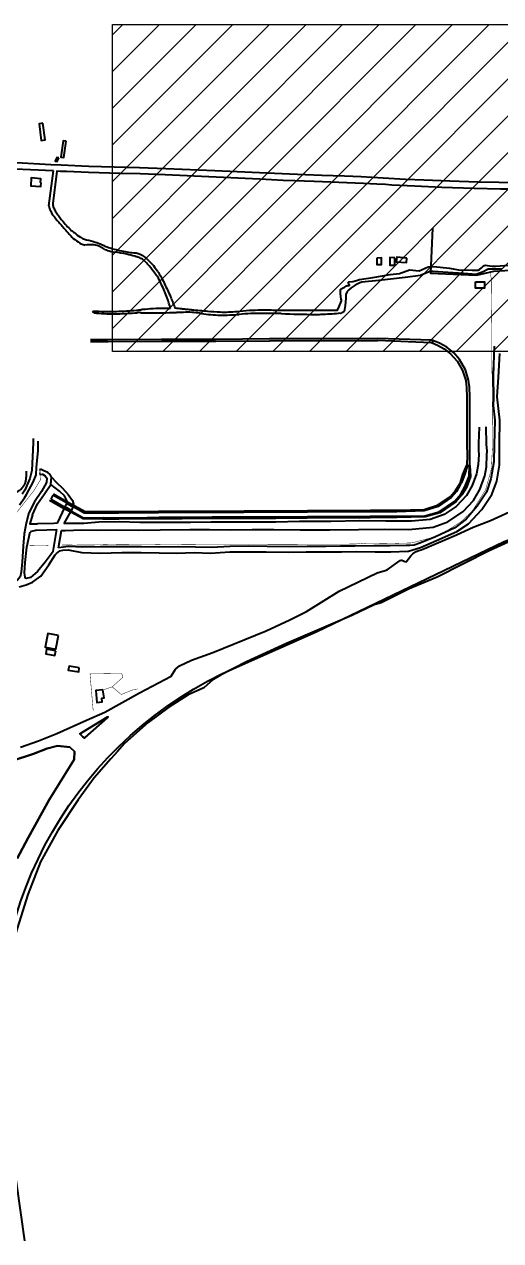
# Model space of a CAD drawing. Header units: metres. Extents: x 428 to 3974, y -4076 to 3914.
# Drawn here: x 899.315 to 899.545, y -366.821 to -366.235 of the extents above; entities that cross this region are included whole.
import ezdxf

# ---------------------------------------------------------------- set-up
doc = ezdxf.new("R2010")
doc.units = ezdxf.units.M
doc.header["$MEASUREMENT"] = 0
for name, pattern in [('CONTINOUS', [0]), ('DASHED', [0.75, 0.5, -0.25]), ('HIDDEN', [9.525, 6.35, -3.175])]:
    doc.linetypes.add(name, pattern=pattern)
for name, color, linetype, lineweight in [('C-BLDG', 253, 'Continuous', 5), ('C-FENC-AIRF-SECU', 253, 'DASHED', 0), ('C-NTWK-WATR-AIRF', 253, 'HIDDEN', 0), ('C-ROAD-AIRF', 253, 'Continuous', 5), ('C-ROAD-LAND', 253, 'Continuous', 9)]:
    doc.layers.add(name, color=color, linetype=linetype, lineweight=lineweight)
doc.layers.add('C-HUME PIPE', color=253, linetype='Continuous')
doc.layers.add('Dimension', color=7, linetype='Continuous')

msp = doc.modelspace()

# ---------------------------------------------------------------- hatches: boundary and pattern name
at = {"layer": 'Dimension'}
h = msp.add_hatch(dxfattribs=at)
h.set_pattern_fill('ANSI31', color=210, scale=0.1, style=0)
h.set_pattern_definition([(45, (-1270212.70281, -6129136.565848), (-0.008838834764832, 0.008838834764832), [])])
h.paths.add_polyline_path([(899.35756, -366.23548), (899.63749, -366.23548), (899.63749, -366.39304), (899.35756, -366.39304)])

# ---------------------------------------------------------------- linework, layer by layer
at = {"layer": 'C-BLDG', "lineweight": 40}
for points in [[(899.32402, -366.28312), (899.3222, -366.28335), (899.32327, -366.29138), (899.32508, -366.29115)], [(899.33527, -366.2917), (899.33384, -366.29156), (899.33268, -366.29946), (899.3341, -366.2996)], [(899.33166, -366.29975), (899.33071, -366.29962), (899.33003, -366.30137), (899.33097, -366.3015)], [(899.32329, -366.31164), (899.32295, -366.31162), (899.32307, -366.3098), (899.31848, -366.30947), (899.31821, -366.31324), (899.32313, -366.3136)], [(899.48485, -366.34802), (899.48492, -366.35121), (899.48715, -366.35117), (899.48711, -366.34796)], [(899.49361, -366.34785), (899.49116, -366.34784), (899.49115, -366.35138), (899.4936, -366.35139)], [(899.49937, -366.34806), (899.49448, -366.34763), (899.4942, -366.34978), (899.4991, -366.35021)], [(899.53237, -366.35945), (899.5367, -366.35943), (899.53671, -366.36245), (899.53239, -366.36247)], [(899.3316, -366.52984), (899.32642, -366.52886), (899.32513, -366.53546), (899.33032, -366.53643)], [(899.33024, -366.53715), (899.32583, -366.53638), (899.32548, -366.53862), (899.32985, -366.53937)], [(899.34158, -366.54544), (899.33664, -366.54457), (899.33628, -366.54646), (899.34129, -366.54735)], [(899.35299, -366.55601), (899.34953, -366.55629), (899.34999, -366.56203), (899.35257, -366.56172), (899.35243, -366.55991), (899.35349, -366.55983)]]:
    msp.add_lwpolyline(points, close=True, dxfattribs=at)
msp.add_lwpolyline([(899.51169, -366.33369), (899.51079, -366.35533), (899.53285, -366.35625), (899.54123, -366.35427), (899.54931, -366.35393), (899.55404, -366.35283), (899.56812, -366.35259), (899.57879, -366.35125), (899.58372, -366.3526), (899.59888, -366.35116), (899.59618, -366.32966)], dxfattribs=at)
msp.add_lwpolyline([(899.3154, -366.82122), (899.30403, -366.74056, -0.327325), (899.41729, -366.54505), (899.45559, -366.52804), (899.54621, -366.48455, -0.253154), (899.56062, -366.48525), (899.64103, -366.53393), (899.62981, -366.55246)], format="xyb", dxfattribs=at)
at = {"layer": 'C-FENC-AIRF-SECU', "lineweight": 40, "ltscale": 0.2, "const_width": 0.000217, "flags": 128}
for points in [[(899.53937, -366.35477), (899.54002, -366.35789), (899.54002, -366.36306), (899.54013, -366.36952), (899.5402, -366.37728), (899.54026, -366.38382), (899.54025, -366.39167), (899.5403, -366.39935), (899.54041, -366.40569)], [(899.5405, -366.42494), (899.54041, -366.40569)], [(899.34785, -366.48621), (899.36139, -366.48586), (899.37321, -366.48602), (899.38335, -366.4858), (899.39683, -366.48591), (899.40789, -366.486), (899.42205, -366.48601), (899.43639, -366.48588), (899.44685, -366.48586), (899.45611, -366.48582), (899.46399, -366.48578), (899.46708, -366.48581), (899.47481, -366.48572), (899.47847, -366.48533), (899.48004, -366.48567), (899.48906, -366.48556), (899.50168, -366.48521), (899.51078, -366.48283), (899.51806, -366.47968), (899.52554, -366.47492), (899.53105, -366.46958), (899.53727, -366.45961), (899.54004, -366.44965), (899.54056, -366.43923), (899.54057, -366.4314), (899.5405, -366.42494)], [(899.32223, -366.44955), (899.32309, -366.44955)], [(899.32265, -366.45224), (899.32285, -366.45491), (899.3196, -366.46019), (899.31398, -366.46729), (899.31075, -366.47144), (899.3039, -366.47503), (899.29815, -366.478), (899.29467, -366.4798), (899.28445, -366.47992), (899.27678, -366.47998), (899.26651, -366.48005), (899.25587, -366.48013), (899.2455, -366.48015), (899.23385, -366.48024), (899.22458, -366.48027), (899.21406, -366.4803), (899.20344, -366.48038), (899.19425, -366.48042), (899.1826, -366.48047), (899.17222, -366.48052), (899.11899, -366.48078), (899.11911, -366.54232), (899.11912, -366.54698), (899.11921, -366.55445), (899.11922, -366.56219), (899.11931, -366.56465), (899.11938, -366.56973), (899.11944, -366.57661), (899.11936, -366.5826)], [(899.32308, -366.45224), (899.32221, -366.45223)], [(899.32664, -366.48636), (899.32211, -366.48627), (899.31748, -366.48641)], [(899.33331, -366.48623), (899.33973, -366.48624), (899.34785, -366.48621)], [(899.34828, -366.5661), (899.34675, -366.54831), (899.36204, -366.54805), (899.36252, -366.54994), (899.35742, -366.55454), (899.3618, -366.55818), (899.36706, -366.55608), (899.36966, -366.55551)], [(899.35299, -366.55601), (899.35742, -366.55454)]]:
    msp.add_lwpolyline(points, dxfattribs=at)
at = {"layer": 'C-FENC-AIRF-SECU', "linetype": 'CONTINOUS', "lineweight": 40, "ltscale": 0.2, "const_width": 0.000217, "flags": 128}
for points in [[(899.32309, -366.44955), (899.32221, -366.45223)], [(899.32223, -366.44955), (899.32308, -366.45224)], [(899.32265, -366.45224), (899.32266, -366.44955)]]:
    msp.add_lwpolyline(points, dxfattribs=at)
at = {"layer": 'C-HUME PIPE', "lineweight": 40}
msp.add_lwpolyline([(899.33475, -366.46785), (899.33564, -366.46616), (899.33858, -366.46778), (899.33765, -366.46955)], close=True, dxfattribs=at)
at = {"layer": 'C-NTWK-WATR-AIRF', "lineweight": 40}
for points in [[(899.51182, -366.38778), (899.51118, -366.38751), (899.48523, -366.38675), (899.45919, -366.38694), (899.43318, -366.38698), (899.4072, -366.38718), (899.38116, -366.38722), (899.35523, -366.38736), (899.34695, -366.38736)], [(899.34696, -366.38827), (899.35533, -366.38821), (899.35544, -366.38818), (899.38138, -366.38808), (899.40728, -366.38804), (899.40737, -366.38803), (899.43326, -366.38787), (899.43333, -366.38786), (899.43341, -366.38784), (899.45919, -366.38777), (899.45929, -366.38776), (899.48523, -366.38767), (899.48533, -366.38764), (899.51112, -366.38864), (899.51148, -366.38878)]]:
    msp.add_lwpolyline(points, dxfattribs=at)
at = {"layer": 'C-NTWK-WATR-AIRF', "lineweight": 40, "flags": 128}
msp.add_lwpolyline([(899.52975, -366.4431), (899.52968, -366.43758), (899.52968, -366.43118), (899.52968, -366.42427), (899.52967, -366.41749), (899.52964, -366.41502), (899.52953, -366.41004), (899.5291, -366.40679), (899.52753, -366.40179), (899.52473, -366.39692), (899.52189, -366.39367), (899.51864, -366.39102), (899.515, -366.38908), (899.51182, -366.38778), (899.51148, -366.38878), (899.51405, -366.38991), (899.51736, -366.39176), (899.52034, -366.39418), (899.52359, -366.3977), (899.52612, -366.40213), (899.52773, -366.40698), (899.52813, -366.41042), (899.52819, -366.41501), (899.5282, -366.41757), (899.52824, -366.42438), (899.52826, -366.43108), (899.5283, -366.43773), (899.52834, -366.44309), (899.5283, -366.44781), (899.52975, -366.44793)], close=True, dxfattribs=at)
at = {"layer": 'C-NTWK-WATR-AIRF', "lineweight": 40}
msp.add_lwpolyline([(899.31594, -366.45059), (899.31595, -366.45362, -0.4712), (899.30815, -366.46094, -15.125777)], format="xyb", dxfattribs=at)
at = {"layer": 'C-NTWK-WATR-AIRF', "lineweight": 40, "flags": 128}
for points in [[(899.52975, -366.44793), (899.53007, -366.45321), (899.52806, -366.45844), (899.52588, -366.46205), (899.5229, -366.46544), (899.51519, -366.47069), (899.50816, -366.47271), (899.4947, -366.47302), (899.48167, -366.47315), (899.46604, -366.47315), (899.45138, -366.47321), (899.43623, -366.47338), (899.42151, -366.47346), (899.40556, -366.47343), (899.39116, -366.47353), (899.38018, -366.47358), (899.36843, -366.47363), (899.36068, -366.47372), (899.35295, -366.47375), (899.34341, -366.47367), (899.33743, -366.47039), (899.33371, -366.46846), (899.32729, -366.4648)], [(899.3289, -366.46214), (899.32781, -366.46409), (899.33402, -366.46761), (899.33791, -366.46985), (899.34365, -366.47305), (899.35304, -366.47304), (899.36079, -366.47312), (899.3685, -366.47307), (899.38006, -366.47287), (899.39129, -366.47283), (899.40554, -366.47271), (899.42153, -366.47268), (899.43622, -366.47258), (899.45143, -366.47247), (899.46597, -366.47245), (899.48171, -366.47238), (899.49473, -366.4723), (899.50806, -366.47212), (899.51497, -366.47017), (899.52245, -366.4651), (899.52534, -366.46167), (899.52734, -366.45821), (899.52932, -366.45306), (899.52951, -366.44792)], [(899.52853, -366.44787), (899.52707, -366.45247), (899.52562, -366.45631), (899.52523, -366.45694), (899.52319, -366.46038), (899.52073, -366.46335), (899.51442, -366.46767), (899.50775, -366.46975), (899.49458, -366.47017), (899.48174, -366.47023), (899.46624, -366.47031), (899.45143, -366.47039), (899.43628, -366.47046), (899.42086, -366.47049), (899.40476, -366.47059), (899.39196, -366.47062), (899.37974, -366.47065), (899.3692, -366.47079), (899.36049, -366.4708), (899.35293, -366.47082), (899.3441, -366.47082), (899.3391, -366.46792), (899.33542, -366.46594), (899.3289, -366.46214)], [(899.32909, -366.46159), (899.33588, -366.46543), (899.3394, -366.46729), (899.34437, -366.47009), (899.35287, -366.47007), (899.36045, -366.47009), (899.36921, -366.47002), (899.37969, -366.46998), (899.39189, -366.4699), (899.40475, -366.46986), (899.42094, -366.46978), (899.43624, -366.46968), (899.45142, -366.46963), (899.46623, -366.46954), (899.48177, -366.46949), (899.49457, -366.46944), (899.50764, -366.46908), (899.51414, -366.46705), (899.52033, -366.46278), (899.52279, -366.45998), (899.5248, -366.45671), (899.52511, -366.45611), (899.52636, -366.45225), (899.5283, -366.44781)]]:
    msp.add_lwpolyline(points, dxfattribs=at)
at = {"layer": 'C-ROAD-AIRF', "lineweight": 40}
for points in [[(899.31275, -366.46691), (899.31518, -366.46352), (899.31623, -366.46185), (899.31932, -366.45601), (899.32084, -366.4524), (899.32105, -366.44889), (899.32177, -366.44065), (899.32175, -366.43616)], [(899.3194, -366.43485), (899.31939, -366.43698), (899.31878, -366.45027), (899.31781, -366.45425), (899.31542, -366.45983), (899.31408, -366.46175)]]:
    msp.add_lwpolyline(points, dxfattribs=at)
at = {"layer": 'C-ROAD-LAND', "lineweight": 40}
for p, q in [((899.32179, -366.3057), (899.3068, -366.30499)), ((899.32883, -366.306), (899.32179, -366.3057)), ((899.32698, -366.32288), (899.32912, -366.30605)), ((899.32884, -366.30603), (899.32883, -366.306)), ((899.32912, -366.30605), (899.32884, -366.30603)), ((899.49855, -366.35738), (899.48581, -366.35884)), ((899.5059, -366.35646), (899.49855, -366.35738)), ((899.50652, -366.35618), (899.5059, -366.35646)), ((899.5097, -366.35475), (899.50652, -366.35618)), ((899.51041, -366.35457), (899.5097, -366.35475)), ((899.51144, -366.35443), (899.51041, -366.35457)), ((899.51198, -366.35444), (899.51144, -366.35443)), ((899.5191, -366.35493), (899.51198, -366.35444)), ((899.52674, -366.35551), (899.5191, -366.35493)), ((899.53268, -366.35589), (899.52674, -366.35551)), ((899.53603, -366.35465), (899.53268, -366.35589)), ((899.53856, -366.35341), (899.53603, -366.35465)), ((899.54485, -366.35336), (899.53856, -366.35341)), ((899.47121, -366.36351), (899.47064, -366.36416)), ((899.47249, -366.36241), (899.47121, -366.36351)), ((899.47449, -366.36101), (899.47249, -366.36241)), ((899.47671, -366.35999), (899.47449, -366.36101)), ((899.47715, -366.35978), (899.47671, -366.35999)), ((899.47768, -366.35968), (899.47715, -366.35978)), ((899.48581, -366.35884), (899.47768, -366.35968)), ((899.4699, -366.36741), (899.46958, -366.37082)), ((899.47003, -366.36557), (899.4699, -366.36741)), ((899.47064, -366.36416), (899.47003, -366.36557)), ((899.34853, -366.37446), (899.34816, -366.37357)), ((899.46734, -366.37474), (899.46648, -366.3746)), ((899.46773, -366.37469), (899.46734, -366.37474)), ((899.46805, -366.37448), (899.46773, -366.37469)), ((899.46838, -366.37425), (899.46805, -366.37448)), ((899.46893, -366.37375), (899.46838, -366.37425)), ((899.46908, -366.37359), (899.46893, -366.37375)), ((899.46919, -366.3734), (899.46908, -366.37359)), ((899.46926, -366.37319), (899.46919, -366.3734)), ((899.46929, -366.37288), (899.46926, -366.37319)), ((899.46958, -366.37082), (899.46929, -366.37288)), ((899.53959, -366.47441), (899.55227, -366.46859)), ((899.53122, -366.47765), (899.53959, -366.47441)), ((899.52321, -366.48126), (899.53122, -366.47765)), ((899.50785, -366.48788), (899.52321, -366.48126)), ((899.49897, -366.49437), (899.50118, -366.49149)), ((899.50118, -366.49149), (899.50218, -366.49039)), ((899.50218, -366.49039), (899.50379, -366.48932)), ((899.50379, -366.48932), (899.50512, -366.48882)), ((899.50512, -366.48882), (899.50625, -366.48858)), ((899.50625, -366.48858), (899.50785, -366.48788)), ((899.48888, -366.49849), (899.4898, -366.49818)), ((899.4898, -366.49818), (899.49606, -366.49365)), ((899.49606, -366.49365), (899.49638, -366.49346)), ((899.49638, -366.49346), (899.49667, -366.49341)), ((899.49667, -366.49341), (899.49837, -366.49411)), ((899.49837, -366.49411), (899.49897, -366.49437)), ((899.46671, -366.50851), (899.48506, -366.49966)), ((899.48506, -366.49966), (899.48888, -366.49849)), ((899.45102, -366.51822), (899.46671, -366.50851)), ((899.44291, -366.52221), (899.45102, -366.51822)), ((899.43164, -366.52757), (899.44291, -366.52221)), ((899.40595, -366.53797), (899.43164, -366.52757)), ((899.39567, -366.54171), (899.40595, -366.53797)), ((899.38797, -366.54602), (899.3898, -366.54444)), ((899.3898, -366.54444), (899.39567, -366.54171)), ((899.37055, -366.55747), (899.38582, -366.54932)), ((899.38582, -366.54932), (899.38797, -366.54602)), ((899.35388, -366.56674), (899.37055, -366.55747)), ((899.34508, -366.57062), (899.35388, -366.56674)), ((899.33078, -366.57693), (899.34508, -366.57062)), ((899.32186, -366.58052), (899.33078, -366.57693)), ((899.31329, -366.58363), (899.32186, -366.58052))]:
    msp.add_line(p, q, dxfattribs=at)
for points in [[(899.31131, -366.30204), (899.3278, -366.30298), (899.3328, -366.30312), (899.3462, -366.3038), (899.37057, -366.30441), (899.38333, -366.30491), (899.40679, -366.30592), (899.44277, -366.30746), (899.45051, -366.30777), (899.45846, -366.30816), (899.46929, -366.30843), (899.47739, -366.30873), (899.48787, -366.30932), (899.49873, -366.31), (899.5076, -366.31037), (899.52011, -366.31089), (899.53365, -366.31127), (899.54368, -366.31153), (899.5568, -366.31165)], [(899.34853, -366.37446), (899.34816, -366.37357)], [(899.54851, -366.48476), (899.53891, -366.48896), (899.5139, -366.50169), (899.50041, -366.50732), (899.48693, -366.514), (899.48352, -366.51496), (899.47287, -366.52019), (899.44136, -366.53359), (899.42208, -366.54252), (899.40953, -366.54888), (899.406, -366.551), (899.40156, -366.55493), (899.39404, -366.55835), (899.38473, -366.56438), (899.3747, -366.57161), (899.36332, -366.58186), (899.35991, -366.58572), (899.3568, -366.58924), (899.3487, -366.5984), (899.34111, -366.60898), (899.33119, -366.62369), (899.32291, -366.63876), (899.31687, -366.65444), (899.30918, -366.67854)], [(899.30927, -366.59021), (899.3195, -366.58671), (899.32608, -366.58427), (899.33115, -366.58293), (899.33703, -366.58355), (899.3392, -366.58564), (899.3391, -366.58944), (899.33701, -366.59295), (899.32703, -366.609), (899.31692, -366.62721), (899.31167, -366.63711)], [(899.31167, -366.63711), (899.31692, -366.62721), (899.32703, -366.609), (899.33701, -366.59295), (899.3391, -366.58944), (899.3392, -366.58564), (899.33703, -366.58355), (899.33115, -366.58293), (899.32608, -366.58427), (899.3195, -366.58671), (899.30927, -366.59021)]]:
    msp.add_lwpolyline(points, dxfattribs=at)
msp.add_lwpolyline([(899.55639, -366.31488), (899.54438, -366.3148), (899.53184, -366.3145), (899.51611, -366.31403), (899.50312, -366.31345), (899.49218, -366.3129), (899.48903, -366.31262), (899.48495, -366.31244), (899.47842, -366.31206), (899.47045, -366.31178), (899.4627, -366.3115), (899.45468, -366.31122), (899.44547, -366.31085), (899.43983, -366.31074), (899.4286, -366.30999), (899.38291, -366.30801), (899.37083, -366.30755), (899.36128, -366.30727), (899.34595, -366.30681), (899.33549, -366.30636), (899.33256, -366.30636), (899.33082, -366.3062), (899.32882, -366.32179, 0.037751), (899.32905, -366.32337, 0.014177), (899.33002, -366.32522, 0.01779), (899.33067, -366.32628, 0.009971), (899.33189, -366.32803, 0.009365), (899.33325, -366.32984, 0.021605), (899.33539, -366.33235, 0.021446), (899.33775, -366.33469, 0.021179), (899.33908, -366.33579, 0.011478), (899.34219, -366.33805, 0.014992), (899.34402, -366.33899, -0.022139), (899.34844, -366.34008, -0.030013), (899.3516, -366.34122, -0.007973), (899.35395, -366.34227, 0.018757), (899.35495, -366.3427, 0.029926), (899.35758, -366.34352, 0.011625), (899.36448, -366.34506, 0.039048), (899.3678, -366.34546, -0.057649), (899.37004, -366.34581, -0.070509), (899.37157, -366.34648, -0.043232), (899.37374, -366.34809, -0.029491), (899.37664, -366.35099, -0.032763), (899.37892, -366.3539, -0.006245), (899.38039, -366.35613, -0.01669), (899.3809, -366.35698, -0.012469), (899.38119, -366.35754, -0.00121), (899.38402, -366.36335, -0.013803), (899.38549, -366.36664, -0.00856), (899.38764, -366.37204, 0.001018), (899.39074, -366.37238, 0.001637), (899.39266, -366.37258, 0.000024), (899.39505, -366.37282, 0.000071), (899.39585, -366.37291, 0.005724), (899.40341, -366.37359, 0.007228), (899.40942, -366.37397, 0.040873), (899.41752, -366.3737, -0.028357), (899.42919, -366.37303, -0.002438), (899.43691, -366.37306, 0.001118), (899.45374, -366.37317, 0.003277), (899.457, -366.37317, 0.001201), (899.46589, -366.37307), (899.46679, -366.37141), (899.4678, -366.36859), (899.46785, -366.36824), (899.46778, -366.3679), (899.46756, -366.36671), (899.4674, -366.365), (899.46739, -366.36383), (899.46745, -366.36316), (899.46776, -366.36282), (899.4686, -366.36241), (899.46917, -366.36225), (899.46968, -366.36189), (899.47001, -366.36161), (899.47016, -366.36148), (899.47025, -366.36143), (899.47049, -366.36137), (899.47085, -366.36132), (899.47146, -366.36128), (899.47169, -366.36104), (899.47149, -366.36066), (899.47136, -366.3604), (899.47112, -366.35983), (899.47112, -366.35978), (899.47113, -366.35974), (899.47124, -366.35958), (899.47145, -366.35947), (899.47326, -366.35924), (899.47516, -366.35878), (899.4765, -366.3584), (899.48297, -366.35737), (899.4913, -366.356), (899.49577, -366.35539), (899.50066, -366.35369), (899.50522, -366.35414), (899.50959, -366.35232), (899.51229, -366.35207), (899.51994, -366.35285), (899.52429, -366.35366), (899.5308, -366.35393), (899.53263, -366.35392), (899.53371, -366.35382), (899.53436, -366.35355), (899.53533, -366.35281), (899.53579, -366.35229), (899.53623, -366.35174), (899.53655, -366.35159), (899.53716, -366.3515), (899.53825, -366.35161), (899.54043, -366.35192), (899.54215, -366.35194), (899.54847, -366.35145)], format="xyb", dxfattribs=at)
at = {"layer": 'C-ROAD-LAND', "lineweight": 40, "ltscale": 0.3, "flags": 128}
for points in [[(899.54145, -366.3904), (899.54122, -366.39469), (899.54099, -366.40498), (899.541, -366.4154)], [(899.3127, -366.50641), (899.316, -366.50537), (899.31899, -366.50406), (899.32301, -366.50126), (899.32693, -366.49579), (899.32992, -366.491), (899.33054, -366.49035), (899.33227, -366.48905), (899.33363, -366.48871), (899.33626, -366.48861), (899.34278, -366.48985), (899.35172, -366.49015), (899.36211, -366.48986), (899.37145, -366.48989), (899.38005, -366.49), (899.38863, -366.49007), (899.39686, -366.48987), (899.40479, -366.49016), (899.41415, -366.4895), (899.42255, -366.48943), (899.43157, -366.48944), (899.44218, -366.48962), (899.45093, -366.48944), (899.45985, -366.48948), (899.46787, -366.48948), (899.47493, -366.4894), (899.48402, -366.48945), (899.49164, -366.48954), (899.49989, -366.48912), (899.50015, -366.4892), (899.50438, -366.48796), (899.50586, -366.48742), (899.5136, -366.4841), (899.52343, -366.47972), (899.52905, -366.47598), (899.53543, -366.46907), (899.54024, -366.4619), (899.5426, -366.45553), (899.54389, -366.44777), (899.54402, -366.43755), (899.5442, -366.42607), (899.54287, -366.41481), (899.54356, -366.40537), (899.54416, -366.39407)], [(899.541, -366.4154), (899.54086, -366.41898)], [(899.54086, -366.41898), (899.54172, -366.42613)], [(899.54172, -366.42613), (899.54139, -366.43791), (899.5412, -366.44609), (899.53984, -366.45438), (899.53776, -366.46069), (899.53323, -366.46757), (899.52788, -366.47382), (899.52237, -366.47798), (899.51313, -366.4822), (899.50563, -366.48526), (899.50279, -366.48621), (899.50081, -366.48639), (899.49899, -366.48648)], [(899.53423, -366.42939), (899.53381, -366.43715), (899.53383, -366.44073), (899.53396, -366.44261), (899.53367, -366.4474), (899.53285, -366.45198), (899.53081, -366.45757), (899.5281, -366.46232), (899.52313, -366.46766), (899.51737, -366.4715), (899.51054, -366.47394), (899.50151, -366.47467), (899.48929, -366.47472), (899.47666, -366.47461), (899.4627, -366.47489), (899.44762, -366.47497), (899.43632, -366.47516), (899.42516, -366.47514), (899.41439, -366.4752), (899.40509, -366.47528), (899.39516, -366.47534), (899.38043, -366.47545), (899.37072, -366.47538), (899.36096, -366.47508), (899.35097, -366.47522), (899.34375, -366.47582), (899.33537, -366.4759), (899.33412, -366.4759)], [(899.33479, -366.47922), (899.34286, -366.47893), (899.35012, -366.47908), (899.36027, -366.47886), (899.3701, -366.479), (899.38046, -366.47886), (899.3948, -366.47874), (899.40436, -366.47877), (899.41419, -366.47883), (899.4249, -366.47873), (899.4352, -366.4788), (899.44797, -366.47892), (899.4622, -366.47886), (899.47607, -366.47879), (899.48868, -366.47863), (899.5003, -366.47875), (899.51202, -366.47765), (899.51909, -366.47507), (899.52647, -366.47002), (899.53136, -366.46471), (899.5345, -366.45946), (899.53694, -366.45285), (899.53771, -366.44862), (899.53789, -366.4428), (899.53795, -366.44096), (899.53777, -366.43763), (899.53756, -366.42927)], [(899.31906, -366.47169), (899.32151, -366.46633), (899.32476, -366.46149), (899.32787, -366.45711), (899.32813, -366.45351), (899.32758, -366.45221), (899.3264, -366.45126), (899.32448, -366.45043), (899.3229, -366.44966)], [(899.32269, -366.45221), (899.32393, -366.45203), (899.32513, -366.45287), (899.32591, -366.45408), (899.32574, -366.45613), (899.32336, -366.46037), (899.31998, -366.46547), (899.31727, -366.47078), (899.31597, -366.47566), (899.315, -366.48079), (899.3145, -366.48684), (899.31402, -366.4943), (899.31365, -366.49933), (899.31312, -366.50155), (899.31187, -366.50311), (899.30907, -366.50438), (899.30348, -366.50493), (899.2955, -366.50424)], [(899.33107, -366.47564), (899.33475, -366.46785), (899.33564, -366.46616), (899.33588, -366.46543), (899.33445, -366.4625), (899.3321, -366.46023), (899.32787, -366.45711)], [(899.32813, -366.45351), (899.33058, -366.45612), (899.33353, -366.45886), (899.33627, -366.46194), (899.33825, -366.4647), (899.33887, -366.46656), (899.3388, -366.46727), (899.33858, -366.46778), (899.33765, -366.46955), (899.33539, -366.4736), (899.33412, -366.4759)], [(899.31906, -366.47169), (899.31773, -366.476), (899.3214, -366.47599)], [(899.31523, -366.49957), (899.31557, -366.49462), (899.31624, -366.48723), (899.31788, -366.47985)], [(899.32113, -366.47913), (899.31788, -366.47985)], [(899.32113, -366.47913), (899.33069, -366.47878)], [(899.33107, -366.47564), (899.32932, -366.47591), (899.3214, -366.47599)], [(899.32906, -366.48937), (899.33069, -366.47878)], [(899.33154, -366.48759), (899.33309, -366.4793), (899.33479, -366.47922)], [(899.49899, -366.48648), (899.49129, -366.48667), (899.48347, -366.48668), (899.47421, -366.48671), (899.46733, -366.48685), (899.46032, -366.48695), (899.45135, -366.48697), (899.44259, -366.48702), (899.43214, -366.48688), (899.42314, -366.48681), (899.41407, -366.48696), (899.40533, -366.48746), (899.39763, -366.48719), (899.38935, -366.4871), (899.38041, -366.48718), (899.3716, -366.48716), (899.36228, -366.48712), (899.35177, -366.48717), (899.34332, -366.48729), (899.33634, -366.48695), (899.33154, -366.48759)], [(899.32906, -366.48937), (899.32518, -366.49448), (899.32149, -366.49898), (899.31806, -366.5019)], [(899.31806, -366.5019), (899.31607, -366.50233), (899.31575, -366.5022), (899.31545, -366.50169), (899.31523, -366.49957)]]:
    msp.add_lwpolyline(points, dxfattribs=at)
at = {"layer": 'C-ROAD-LAND', "lineweight": 40}
for points in [[(899.34409, -366.57918), (899.34326, -366.57864), (899.34187, -366.57712), (899.34259, -366.5767), (899.35499, -366.56913), (899.35554, -366.56898), (899.35521, -366.56938)], [(899.35521, -366.56938), (899.3553, -366.56927), (899.35532, -366.56921), (899.35531, -366.56915), (899.35528, -366.56911), (899.35516, -366.56908), (899.35499, -366.56913), (899.34259, -366.5767), (899.34212, -366.57698), (899.34206, -366.57716), (899.34218, -366.57747), (899.34326, -366.57864), (899.3439, -366.57905), (899.34413, -366.57907), (899.34437, -366.57894)]]:
    msp.add_lwpolyline(points, close=True, dxfattribs=at)
for centre, radius, start, end in [((899.3435, -366.3195), 0.01687, 191.54946, 196.35431), ((899.33431, -366.3222), 0.00728, 196.35431, 203.66956), ((899.38595, -366.29956), 0.06367, 203.66956, 205.24375), ((899.32946, -366.3262), 0.00122, 205.24375, 216.626), ((899.33702, -366.32058), 0.01064, 216.626, 219.94126), ((899.74518, -365.97881), 0.54299, 219.94126, 220.40516), ((899.72638, -365.99481), 0.5183, 220.40516, 220.97163), ((899.50555, -366.18658), 0.22583, 220.97163, 221.82979), ((899.34594, -366.32944), 0.01163, 221.82979, 231.48772), ((899.36698, -366.303), 0.04542, 231.48772, 236.37044), ((899.34392, -366.33767), 0.00378, 236.37044, 248.61971), ((899.34978, -366.32271), 0.01984, 248.61971, 253.95603), ((899.34674, -366.35829), 0.01669, 83.59069, 98.40816), ((899.34749, -366.35161), 0.00997, 64.37866, 83.59069), ((899.34447, -366.35791), 0.01695, 56.03634, 64.37866), ((899.35607, -366.34068), 0.00381, 236.03634, 253.68095), ((899.36224, -366.3196), 0.02578, 253.68095, 262.33157), ((899.35126, -366.40114), 0.05649, 76.49061, 82.33157), ((899.31797, -366.53972), 0.19902, 75.3528, 76.49061), ((899.36047, -366.37708), 0.03091, 72.4656, 75.3528), ((899.36663, -366.35759), 0.01048, 60.90795, 72.4656), ((899.3686, -366.35405), 0.00643, 46.13592, 60.90795), ((899.35989, -366.36311), 0.01899, 39.98501, 46.13592), ((899.29104, -366.42085), 0.10885, 37.41684, 39.98501), ((899.2085, -366.484), 0.21277, 36.7359, 37.41684), ((899.35884, -366.3718), 0.02519, 33.94283, 36.7359), ((899.02518, -366.52819), 0.3934, 24.67619, 25.67665), ((899.35306, -366.37755), 0.03257, 18.59287, 24.67619), ((899.30802, -366.3927), 0.08009, 14.71468, 18.59287), ((899.35596, -366.2011), 0.17264, 267.41168, 271.1785), ((899.35855, -366.25214), 0.12273, 265.31704, 270.05321), ((899.35856, -366.26395), 0.11092, 270.05321, 275.03535), ((899.35697, -366.25058), 0.12315, 271.1785, 275.63865), ((899.35116, -366.17992), 0.19528, 275.03535, 275.35754), ((899.27529, -365.42329), 0.95447, 275.63865, 275.78101), ((899.37029, -366.39184), 0.01752, 86.20633, 92.93605), ((899.42839, -366.93546), 0.56543, 95.59618, 95.78101), ((899.3741, -366.33434), 0.0401, 266.20633, 270.51654), ((899.38092, -366.45095), 0.0786, 91.72893, 95.59618), ((899.36634, -365.47417), 0.90031, 270.51654, 270.75009), ((899.33637, -363.18504), 3.18964, 270.75009, 270.87429), ((899.3826, -366.5067), 0.13438, 88.77149, 91.72893), ((899.37896, -365.97592), 0.39843, 270.87429, 271.36239), ((899.40536, -367.08617), 0.71213, 90.99725, 91.36239), ((899.39369, -366.41537), 0.04123, 80.48896, 90.99725), ((899.41007, -366.31759), 0.05791, 260.48896, 269.35211), ((899.41049, -366.28023), 0.09528, 269.35211, 274.88519), ((899.43042, -366.51341), 0.13876, 90.30096, 94.88519), ((899.43089, -366.60208), 0.22743, 87.98601, 90.30096), ((899.46337, -365.67859), 0.69664, 267.98601, 269.30855), ((899.45555, -366.32626), 0.04891, 269.30855, 272.85491), ((899.43874, -365.98928), 0.38632, 272.85491, 274.11726)]:
    msp.add_arc(centre, radius, start, end, dxfattribs=at)
at = {"layer": 'Dimension', "color": 210}
msp.add_lwpolyline([(899.35756, -366.23548), (899.63749, -366.23548), (899.63749, -366.39304), (899.35756, -366.39304)], close=True, dxfattribs=at)

doc.saveas('drawing.dxf')
